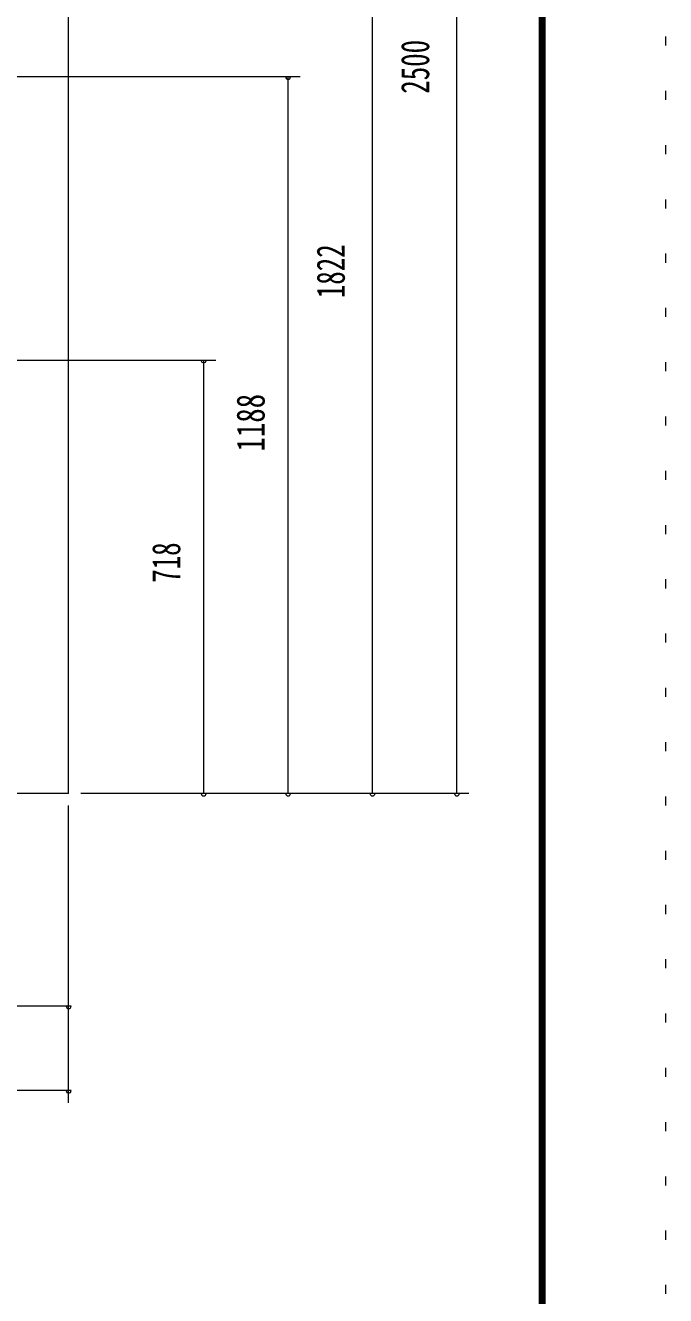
# Model space of a CAD drawing. Units: millimetres, scale not verified. Extents: x -11302 to 11317, y -7291 to 7278.
# Drawn here: x -484 to 578, y 3300 to 5406 of the extents above; entities that cross this region are included whole.
import ezdxf
from ezdxf.enums import TextEntityAlignment as Align

# ---------------------------------------------------------------- set-up
doc = ezdxf.new("R2010")
doc.units = ezdxf.units.MM
doc.header["$LTSCALE"] = 30
doc.linetypes.add('USER6', pattern=[3, 0.5, -2.5])
for name, color, linetype, lineweight in [('0-1_0-00', 4, 'Continuous', 18), ('0-2_2ラック-03BODL', 7, 'Continuous', 18), ('0-A_2ラック-F寸法', 3, 'Continuous', 18), ('0-F_F-E_J_ADD', 7, 'USER6', 18)]:
    doc.layers.add(name, color=color, linetype=linetype, lineweight=lineweight)
doc.styles.add('ＭＳ ゴシック', font='')
doc.styles.get('ＭＳ ゴシック').set_extended_font_data('MS Gothic')

msp = doc.modelspace()

# ---------------------------------------------------------------- linework, layer by layer
at = {"layer": '0-1_0-00', "color": 5}
for points in [[(377.69, 7117.92), (-11102.31, 7117.92), (-11102.31, -922.08), (377.69, -922.08)], [(376.68, 7116.92), (376.68, -921.08), (-11101.31, -921.08), (-11101.31, 7116.92)], [(375.68, 7115.92), (375.68, -920.08), (-11100.31, -920.08), (-11100.31, 7115.92)], [(374.68, 7114.92), (374.68, -919.08), (-11099.31, -919.08), (-11099.31, 7114.92)], [(373.69, 7113.92), (373.69, -918.08), (-11098.31, -918.08), (-11098.31, 7113.92)], [(372.69, 7112.92), (372.69, -917.08), (-11097.31, -917.08), (-11097.31, 7112.92)], [(371.68, 7111.92), (371.68, -916.08), (-11096.31, -916.08), (-11096.31, 7111.92)], [(370.69, 7110.92), (370.69, -915.08), (-11095.31, -915.08), (-11095.31, 7110.92)], [(369.68, 7109.92), (369.68, -914.08), (-11094.31, -914.08), (-11094.31, 7109.92)], [(368.69, 7108.92), (368.69, -913.08), (-11093.31, -913.08), (-11093.31, 7108.92)], [(367.68, 7107.92), (367.68, -912.08), (-11092.31, -912.08), (-11092.31, 7107.92)]]:
    msp.add_lwpolyline(points, close=True, dxfattribs=at)
at = {"layer": '0-2_2ラック-03BODL'}
for q in [(-412.53, 6682.8), (-3877.5, 4132.8)]:
    msp.add_line((-412.53, 4132.8), q, dxfattribs=at)
at = {"layer": '0-A_2ラック-F寸法'}
for p, q in [((231.47, 4132.8), (231.47, 6632.78)), ((91.47, 4132.8), (91.47, 5954.8)), ((-28.53, 5320.8), (-1291.79, 5320.8)), ((-44.53, 5320.8), (-52.53, 5320.8)), ((-48.53, 4132.8), (-48.53, 5320.8)), ((-168.53, 4850.84), (-807.09, 4850.84)), ((-184.53, 4850.84), (-192.53, 4850.84)), ((-188.53, 4132.8), (-188.53, 4850.84)), ((251.47, 4132.8), (-392.53, 4132.8)), ((-184.53, 4132.8), (-192.53, 4132.8)), ((-44.53, 4132.8), (-52.53, 4132.8)), ((95.47, 4132.8), (87.47, 4132.8)), ((235.47, 4132.8), (227.47, 4132.8)), ((-412.53, 3620.05), (-412.53, 4112.8)), ((-412.53, 3780.05), (-1237.53, 3780.05)), ((-408.53, 3780.05), (-416.53, 3780.05)), ((-412.53, 3640.05), (-2377.53, 3640.05)), ((-408.53, 3640.05), (-416.53, 3640.05))]:
    msp.add_line(p, q, dxfattribs=at)
for centre in [(-48.53, 5320.8), (-188.53, 4850.84), (-188.53, 4132.8), (-48.53, 4132.8), (91.47, 4132.8), (231.47, 4132.8), (-412.53, 3780.05), (-412.53, 3640.05)]:
    msp.add_arc(centre, 4, 180, 0, dxfattribs=at)
at = {"layer": '0-F_F-E_J_ADD', "color": 5}
msp.add_lwpolyline([(577.69, 7277.92), (577.69, -1122.08), (-11302.31, -1122.08), (-11302.31, 7277.92)], close=True, dxfattribs=at)

# ---------------------------------------------------------------- texts
at = {"layer": '0-A_2ラック-F寸法', "color": 7, "style": 'ＭＳ ゴシック'}
for s, width, p in [('2500', 0.7, (199.57, 5292.99)), ('1822', 0.7, (59.57, 4954)), ('1188', 0.75, (-73.33, 4699.69)), ('718', 0.7, (-213.33, 4482.14))]:
    msp.add_text(s, height=46.89, rotation=90, dxfattribs=dict(at, width=width)).set_placement(p, align=Align.BOTTOM_LEFT)

doc.saveas('drawing.dxf')
